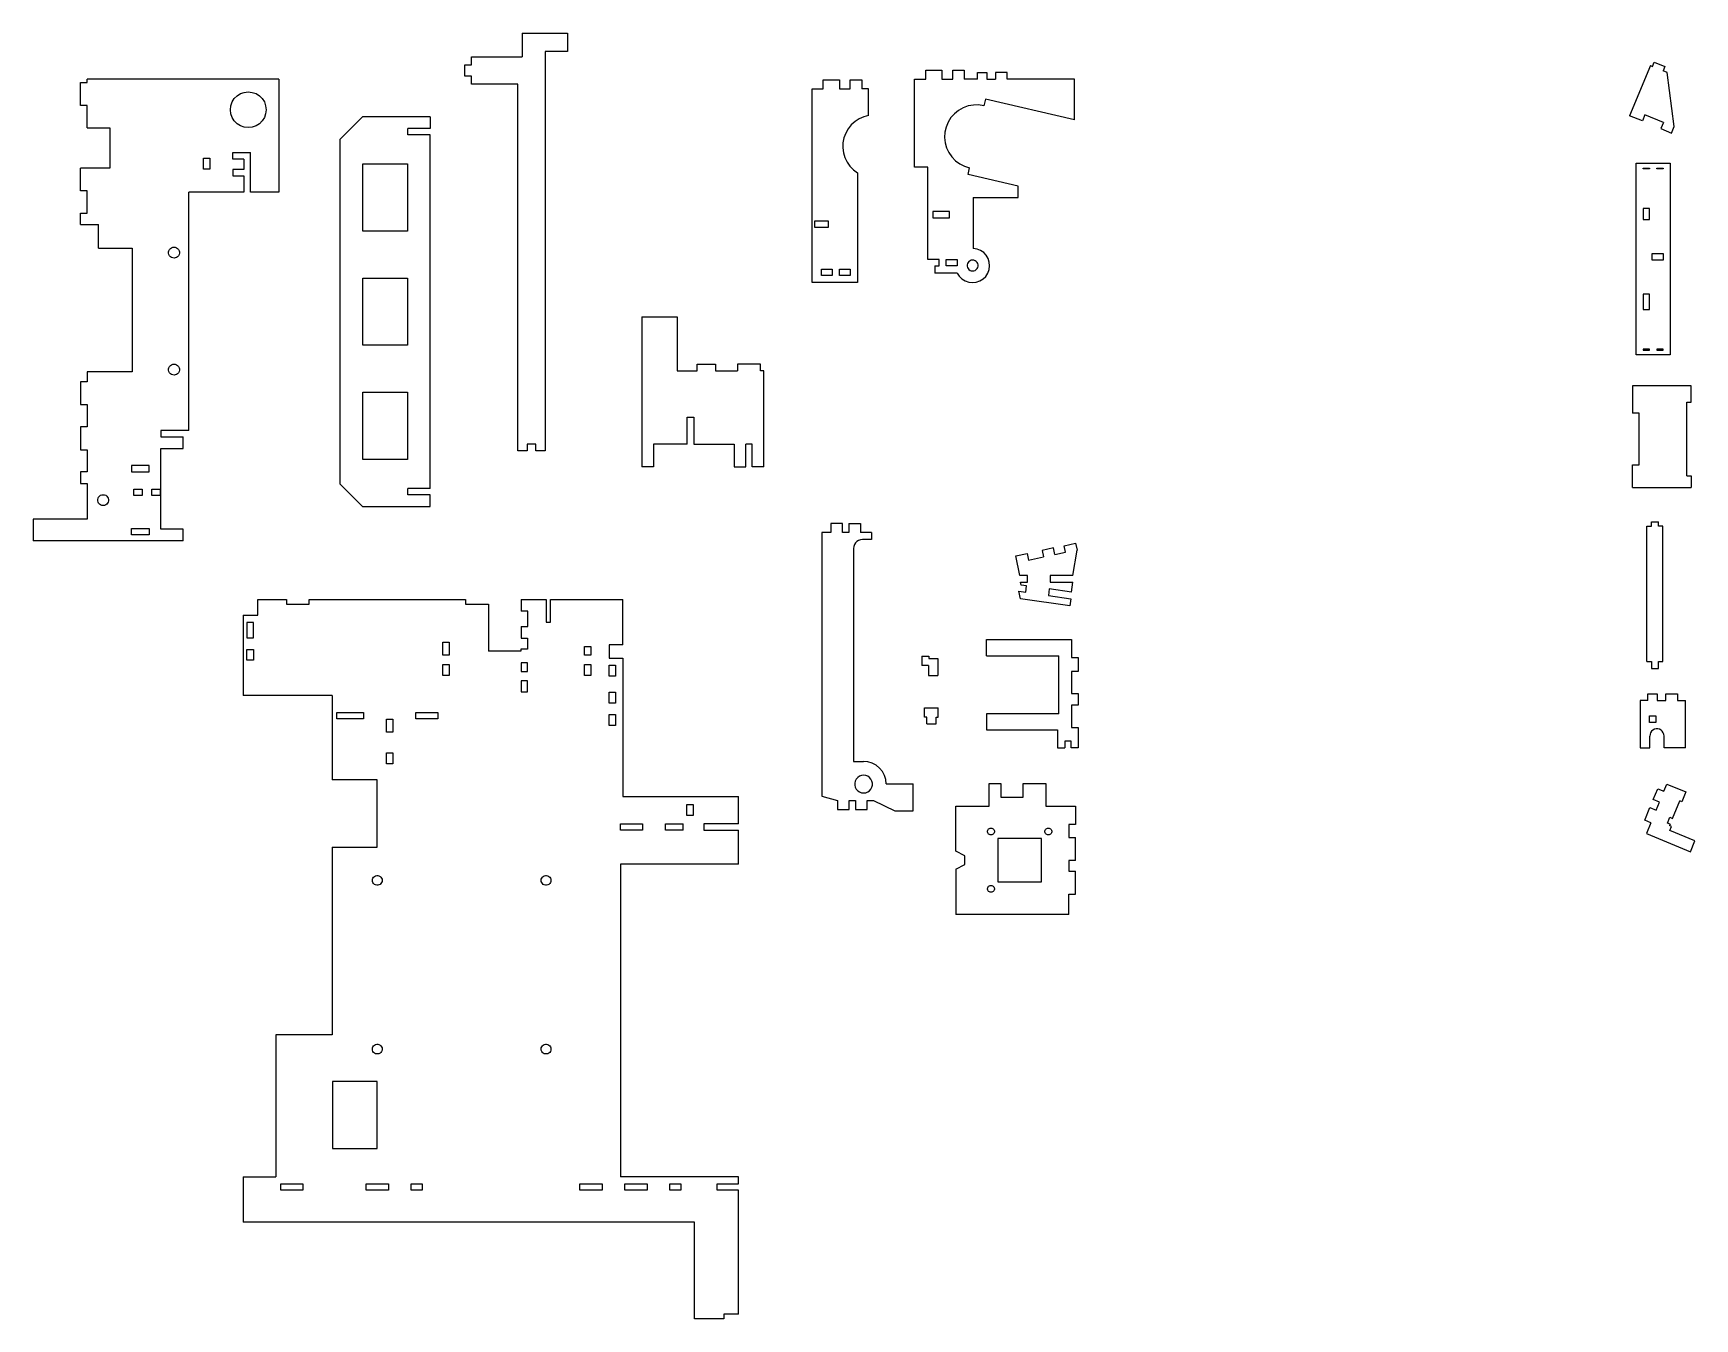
# Model space of a CAD drawing. Extents: x -847 to 1620, y -497 to 1168.
# Drawn here: x -847 to -109, y 579 to 1151 of the extents above; entities that cross this region are included whole.
import ezdxf

# ---------------------------------------------------------------- set-up
doc = ezdxf.new("R2010")
doc.units = 0
for name, color, linetype in [('C_Saddle___Base_plate002_contour', 7, 'CONTINUOUS'), ('C_Saddle___GST160A24_R7B_holder002_contour', 7, 'CONTINUOUS'), ('C_Saddle___GST160A24_R7B_holder_004_contour', 7, 'CONTINUOUS'), ('C_Saddle___Printer_holder_L001_contour', 7, 'CONTINUOUS'), ('C_Saddle___Printer_holder_peg_003_contour', 7, 'CONTINUOUS'), ('C_Saddle___Printer_holder_peg_004_contour', 7, 'CONTINUOUS'), ('C_Saddle___Printer_holder_R001_contour', 7, 'CONTINUOUS'), ('C_Saddle___Printer_holder_T001_contour', 7, 'CONTINUOUS'), ('C_Saddle___Printer_paper_guide_foot001_contour', 7, 'CONTINUOUS'), ('C_Saddle___Printer_paper_guide_pad001_contour', 7, 'CONTINUOUS'), ('C_Saddle___Printer_paper_guide_support001_contour', 7, 'CONTINUOUS'), ('C_Saddle___Raspberry_Holder002_contour', 7, 'CONTINUOUS'), ('C_Saddle___Scanner_mount___Base_plate001_contour', 7, 'CONTINUOUS'), ('C_Saddle___Scanner_mount___Base_plate_angle_adjuster001_contour', 7, 'CONTINUOUS'), ('C_Saddle___Scanner_mount___Lifting_plate001_contour', 7, 'CONTINUOUS'), ('C_Saddle___SD_15B_05_holder_004_contour', 7, 'CONTINUOUS'), ('C_Saddle___USB_Hub_Cable_holder_pole001_contour', 7, 'CONTINUOUS'), ('C_Saddle___USB_Hub_Cable_holder_PSU_side001_contour', 7, 'CONTINUOUS'), ('C_Saddle___USB_Hub_Cable_holder_USB_side001_contour', 7, 'CONTINUOUS')]:
    doc.layers.add(name, color=color, linetype=linetype)

msp = doc.modelspace()

# ---------------------------------------------------------------- linework, layer by layer
at = {"layer": 'C_Saddle___Base_plate002_contour'}
for p, q in [((-747.632, 891.975), (-747.632, 898.975)), ((-747.632, 898.975), (-734.867, 898.975)), ((-734.867, 898.975), (-734.867, 896.975)), ((-734.867, 896.975), (-724.817, 896.975)), ((-724.817, 896.975), (-724.817, 898.975)), ((-724.817, 898.975), (-655.387, 898.975)), ((-655.387, 898.975), (-655.387, 896.975)), ((-655.387, 896.975), (-645.187, 896.975)), ((-645.187, 896.975), (-645.187, 875.975)), ((-630.632, 898.975), (-630.632, 893.825)), ((-630.632, 898.975), (-619.482, 898.975)), ((-627.626, 893.825), (-630.632, 893.825)), ((-627.626, 886.975), (-627.626, 893.825)), ((-619.482, 898.975), (-619.482, 888.975)), ((-617.632, 888.975), (-617.632, 898.975)), ((-617.632, 898.975), (-585.482, 898.975)), ((-585.482, 878.825), (-585.482, 898.975)), ((-754.132, 891.975), (-754.132, 856.325)), ((-754.132, 891.975), (-747.632, 891.975)), ((-749.632, 888.825), (-752.482, 888.825)), ((-752.482, 888.825), (-752.482, 881.975)), ((-749.632, 881.975), (-749.632, 888.825)), ((-630.626, 886.975), (-630.626, 881.825)), ((-630.626, 886.975), (-627.626, 886.975)), ((-619.482, 888.975), (-617.632, 888.975)), ((-752.482, 881.975), (-749.632, 881.975)), ((-665.482, 874.225), (-665.482, 880.075)), ((-665.482, 880.075), (-662.632, 880.075)), ((-662.632, 880.075), (-662.632, 874.225)), ((-630.626, 881.825), (-627.737, 881.825)), ((-627.737, 881.825), (-627.737, 876.975)), ((-591.482, 878.825), (-591.482, 872.975)), ((-585.482, 878.825), (-591.482, 878.825)), ((-752.482, 871.975), (-752.482, 876.825)), ((-752.482, 876.825), (-749.632, 876.825)), ((-749.632, 871.975), (-752.482, 871.975)), ((-749.632, 876.825), (-749.632, 871.975)), ((-662.632, 874.225), (-665.482, 874.225)), ((-630.737, 875.975), (-645.187, 875.975)), ((-630.737, 876.975), (-630.737, 875.975)), ((-627.737, 876.975), (-630.737, 876.975)), ((-602.482, 878.075), (-599.632, 878.075)), ((-602.482, 874.225), (-602.482, 878.075)), ((-599.632, 874.225), (-602.482, 874.225)), ((-599.632, 878.075), (-599.632, 874.225)), ((-591.482, 872.975), (-585.482, 872.975)), ((-585.482, 872.975), (-585.482, 811.475)), ((-665.482, 870.075), (-662.632, 870.075)), ((-665.482, 865.225), (-665.482, 870.075)), ((-662.632, 865.225), (-665.482, 865.225)), ((-662.632, 870.075), (-662.632, 865.225)), ((-627.737, 870.825), (-630.587, 870.825)), ((-630.587, 870.825), (-630.587, 866.975)), ((-630.587, 866.975), (-627.737, 866.975)), ((-627.737, 866.975), (-627.737, 870.825)), ((-602.482, 870.075), (-599.632, 870.075)), ((-602.482, 865.225), (-602.482, 870.075)), ((-599.632, 865.225), (-602.482, 865.225)), ((-599.632, 870.075), (-599.632, 865.225)), ((-591.482, 869.825), (-588.632, 869.825)), ((-591.482, 864.975), (-591.482, 869.825)), ((-588.632, 864.975), (-591.482, 864.975)), ((-588.632, 869.825), (-588.632, 864.975)), ((-630.587, 862.825), (-630.587, 857.975)), ((-627.737, 862.825), (-630.587, 862.825)), ((-630.587, 857.975), (-627.737, 857.975)), ((-627.737, 857.975), (-627.737, 862.825)), ((-591.482, 857.825), (-588.632, 857.825)), ((-591.482, 852.975), (-591.482, 857.825)), ((-588.632, 857.825), (-588.632, 852.975)), ((-714.632, 856.325), (-754.132, 856.325)), ((-714.632, 856.325), (-714.632, 818.825)), ((-588.632, 852.975), (-591.482, 852.975)), ((-712.482, 845.975), (-712.482, 848.825)), ((-712.482, 848.825), (-700.632, 848.825)), ((-700.632, 845.975), (-712.482, 845.975)), ((-700.632, 848.825), (-700.632, 845.975)), ((-690.482, 839.975), (-690.482, 845.825)), ((-690.482, 845.825), (-687.632, 845.825)), ((-687.632, 845.825), (-687.632, 839.975)), ((-677.482, 845.975), (-677.482, 848.825)), ((-677.482, 848.825), (-667.632, 848.825)), ((-667.632, 845.975), (-677.482, 845.975)), ((-667.632, 848.825), (-667.632, 845.975)), ((-591.482, 847.825), (-588.632, 847.825)), ((-591.482, 842.975), (-591.482, 847.825)), ((-588.632, 842.975), (-591.482, 842.975)), ((-588.632, 847.825), (-588.632, 842.975)), ((-687.632, 839.975), (-690.482, 839.975)), ((-690.482, 825.975), (-690.482, 830.825)), ((-690.482, 830.825), (-687.632, 830.825)), ((-687.632, 830.825), (-687.632, 825.975)), ((-687.632, 825.975), (-690.482, 825.975)), ((-694.632, 818.825), (-714.632, 818.825)), ((-694.632, 788.975), (-694.632, 818.825)), ((-585.482, 811.475), (-533.982, 811.475)), ((-556.982, 807.825), (-554.132, 807.825)), ((-556.982, 802.975), (-556.982, 807.825)), ((-554.132, 807.825), (-554.132, 802.975)), ((-533.982, 799.325), (-533.982, 811.475)), ((-586.482, 799.325), (-576.632, 799.325)), ((-586.482, 796.475), (-586.482, 799.325)), ((-576.632, 799.325), (-576.632, 796.475)), ((-566.482, 799.325), (-558.632, 799.325)), ((-566.482, 796.475), (-566.482, 799.325)), ((-558.632, 796.475), (-558.632, 799.325)), ((-554.132, 802.975), (-556.982, 802.975)), ((-533.982, 799.325), (-549.482, 799.325)), ((-549.482, 799.325), (-549.482, 796.475)), ((-576.632, 796.475), (-586.482, 796.475)), ((-558.632, 796.475), (-566.482, 796.475)), ((-549.482, 796.475), (-533.982, 796.475)), ((-533.982, 781.325), (-533.982, 796.475)), ((-714.632, 788.975), (-714.632, 705.475)), ((-714.632, 788.975), (-694.632, 788.975)), ((-696.483, 775.161), (-696.185, 775.593)), ((-696.185, 775.593), (-695.792, 775.94)), ((-695.792, 775.94), (-695.328, 776.184)), ((-695.328, 776.184), (-694.819, 776.309)), ((-694.819, 776.309), (-694.295, 776.309)), ((-694.295, 776.309), (-693.785, 776.184)), ((-693.785, 776.184), (-693.321, 775.94)), ((-693.321, 775.94), (-692.929, 775.593)), ((-692.929, 775.593), (-692.631, 775.161)), ((-621.483, 775.161), (-621.185, 775.593)), ((-621.185, 775.593), (-620.792, 775.94)), ((-620.792, 775.94), (-620.328, 776.184)), ((-620.328, 776.184), (-619.819, 776.309)), ((-619.819, 776.309), (-619.295, 776.309)), ((-619.295, 776.309), (-618.785, 776.184)), ((-618.785, 776.184), (-618.321, 775.94)), ((-618.321, 775.94), (-617.929, 775.593)), ((-617.929, 775.593), (-617.631, 775.161)), ((-533.982, 781.325), (-586.482, 781.325)), ((-586.482, 781.325), (-586.482, 642.475)), ((-696.732, 774.15), (-696.669, 774.671)), ((-696.669, 773.63), (-696.732, 774.15)), ((-696.669, 774.671), (-696.483, 775.161)), ((-696.483, 773.139), (-696.669, 773.63)), ((-696.185, 772.708), (-696.483, 773.139)), ((-695.792, 772.36), (-696.185, 772.708)), ((-695.328, 772.117), (-695.792, 772.36)), ((-694.819, 771.991), (-695.328, 772.117)), ((-694.295, 771.991), (-694.819, 771.991)), ((-693.785, 772.117), (-694.295, 771.991)), ((-693.321, 772.36), (-693.785, 772.117)), ((-692.929, 772.708), (-693.321, 772.36)), ((-692.631, 773.139), (-692.929, 772.708)), ((-692.631, 775.161), (-692.445, 774.671)), ((-692.445, 773.63), (-692.631, 773.139)), ((-692.445, 774.671), (-692.382, 774.15)), ((-692.382, 774.15), (-692.445, 773.63)), ((-621.732, 774.15), (-621.669, 774.671)), ((-621.669, 773.63), (-621.732, 774.15)), ((-621.669, 774.671), (-621.483, 775.161)), ((-621.483, 773.139), (-621.669, 773.63)), ((-621.185, 772.708), (-621.483, 773.139)), ((-620.792, 772.36), (-621.185, 772.708)), ((-620.328, 772.117), (-620.792, 772.36)), ((-619.819, 771.991), (-620.328, 772.117)), ((-619.295, 771.991), (-619.819, 771.991)), ((-618.785, 772.117), (-619.295, 771.991)), ((-618.321, 772.36), (-618.785, 772.117)), ((-617.929, 772.708), (-618.321, 772.36)), ((-617.631, 773.139), (-617.929, 772.708)), ((-617.631, 775.161), (-617.445, 774.671)), ((-617.445, 773.63), (-617.631, 773.139)), ((-617.445, 774.671), (-617.382, 774.15)), ((-617.382, 774.15), (-617.445, 773.63)), ((-739.632, 705.475), (-739.632, 642.475)), ((-714.632, 705.475), (-739.632, 705.475)), ((-696.732, 699.15), (-696.669, 699.671)), ((-696.669, 698.63), (-696.732, 699.15)), ((-696.669, 699.671), (-696.483, 700.161)), ((-696.483, 698.139), (-696.669, 698.63)), ((-696.483, 700.161), (-696.185, 700.593)), ((-696.185, 697.708), (-696.483, 698.139)), ((-696.185, 700.593), (-695.792, 700.94)), ((-695.792, 697.36), (-696.185, 697.708)), ((-695.792, 700.94), (-695.328, 701.184)), ((-695.328, 697.117), (-695.792, 697.36)), ((-695.328, 701.184), (-694.819, 701.309)), ((-694.819, 696.991), (-695.328, 697.117)), ((-694.819, 701.309), (-694.295, 701.309)), ((-694.295, 696.991), (-694.819, 696.991)), ((-694.295, 701.309), (-693.785, 701.184)), ((-693.785, 697.117), (-694.295, 696.991)), ((-693.785, 701.184), (-693.321, 700.94)), ((-693.321, 697.36), (-693.785, 697.117)), ((-693.321, 700.94), (-692.929, 700.593)), ((-692.929, 697.708), (-693.321, 697.36)), ((-692.929, 700.593), (-692.631, 700.161)), ((-692.631, 698.139), (-692.929, 697.708)), ((-692.631, 700.161), (-692.445, 699.671)), ((-692.445, 698.63), (-692.631, 698.139)), ((-692.445, 699.671), (-692.382, 699.15)), ((-692.382, 699.15), (-692.445, 698.63)), ((-621.732, 699.15), (-621.669, 699.671)), ((-621.669, 698.63), (-621.732, 699.15)), ((-621.669, 699.671), (-621.483, 700.161)), ((-621.483, 698.139), (-621.669, 698.63)), ((-621.483, 700.161), (-621.185, 700.593)), ((-621.185, 697.708), (-621.483, 698.139)), ((-621.185, 700.593), (-620.792, 700.94)), ((-620.792, 697.36), (-621.185, 697.708)), ((-620.792, 700.94), (-620.328, 701.184)), ((-620.328, 697.117), (-620.792, 697.36)), ((-620.328, 701.184), (-619.819, 701.309)), ((-619.819, 696.991), (-620.328, 697.117)), ((-619.819, 701.309), (-619.295, 701.309)), ((-619.295, 696.991), (-619.819, 696.991)), ((-619.295, 701.309), (-618.785, 701.184)), ((-618.785, 697.117), (-619.295, 696.991)), ((-618.785, 701.184), (-618.321, 700.94)), ((-618.321, 697.36), (-618.785, 697.117)), ((-618.321, 700.94), (-617.929, 700.593)), ((-617.929, 697.708), (-618.321, 697.36)), ((-617.929, 700.593), (-617.631, 700.161)), ((-617.631, 698.139), (-617.929, 697.708)), ((-617.631, 700.161), (-617.445, 699.671)), ((-617.445, 698.63), (-617.631, 698.139)), ((-617.445, 699.671), (-617.382, 699.15)), ((-617.382, 699.15), (-617.445, 698.63)), ((-694.632, 684.825), (-714.482, 684.825)), ((-714.482, 684.825), (-714.482, 654.975)), ((-694.632, 654.975), (-694.632, 684.825)), ((-714.482, 654.975), (-694.632, 654.975)), ((-754.132, 642.475), (-754.132, 622.325)), ((-754.132, 642.475), (-739.632, 642.475)), ((-737.482, 639.325), (-727.632, 639.325)), ((-737.482, 636.475), (-737.482, 639.325)), ((-727.632, 636.475), (-737.482, 636.475)), ((-727.632, 639.325), (-727.632, 636.475)), ((-699.482, 639.325), (-689.632, 639.325)), ((-699.482, 636.475), (-699.482, 639.325)), ((-689.632, 636.475), (-699.482, 636.475)), ((-689.632, 639.325), (-689.632, 636.475)), ((-679.482, 639.325), (-674.632, 639.325)), ((-679.482, 636.475), (-679.482, 639.325)), ((-674.632, 636.475), (-679.482, 636.475)), ((-674.632, 639.325), (-674.632, 636.475)), ((-604.482, 639.325), (-594.632, 639.325)), ((-604.482, 636.475), (-604.482, 639.325)), ((-594.632, 636.475), (-604.482, 636.475)), ((-594.632, 639.325), (-594.632, 636.475)), ((-533.982, 642.475), (-586.482, 642.475)), ((-584.482, 639.325), (-574.632, 639.325)), ((-584.482, 636.475), (-584.482, 639.325)), ((-574.632, 636.475), (-584.482, 636.475)), ((-574.632, 639.325), (-574.632, 636.475)), ((-564.482, 639.325), (-559.632, 639.325)), ((-564.482, 636.475), (-564.482, 639.325)), ((-559.632, 636.475), (-564.482, 636.475)), ((-559.632, 639.325), (-559.632, 636.475)), ((-543.482, 639.325), (-533.982, 639.325)), ((-543.482, 636.475), (-543.482, 639.325)), ((-533.982, 636.475), (-543.482, 636.475)), ((-533.982, 639.325), (-533.982, 642.475)), ((-533.982, 581.325), (-533.982, 636.475)), ((-553.632, 622.325), (-754.132, 622.325)), ((-553.632, 579.325), (-553.632, 622.325)), ((-540.482, 579.325), (-553.632, 579.325)), ((-533.982, 581.325), (-540.482, 581.325)), ((-540.482, 581.325), (-540.482, 579.325))]:
    msp.add_line(p, q, dxfattribs=at)
at = {"layer": 'C_Saddle___GST160A24_R7B_holder002_contour'}
for p, q in [((-576.928, 1024.58), (-576.928, 957.934)), ((-576.928, 1024.58), (-561.278, 1024.58)), ((-561.278, 1024.58), (-561.278, 1000.58)), ((-561.278, 1000.58), (-552.428, 1000.58)), ((-552.428, 1000.58), (-552.428, 1003.58)), ((-552.428, 1003.58), (-544.278, 1003.58)), ((-544.278, 1003.58), (-544.278, 1000.58)), ((-544.278, 1000.58), (-534.428, 1000.58)), ((-524.278, 1003.58), (-534.428, 1003.58)), ((-534.428, 1003.58), (-534.428, 1000.58)), ((-524.278, 1000.58), (-524.278, 1003.58)), ((-522.778, 1000.58), (-524.278, 1000.58)), ((-522.778, 957.934), (-522.778, 1000.58)), ((-556.778, 979.934), (-553.928, 979.934)), ((-556.778, 967.934), (-556.778, 979.934)), ((-553.928, 979.934), (-553.928, 967.934)), ((-556.778, 967.934), (-571.778, 967.934)), ((-571.778, 967.934), (-571.778, 957.934)), ((-553.928, 967.934), (-535.928, 967.934)), ((-535.928, 967.934), (-535.928, 957.934)), ((-527.928, 967.934), (-530.778, 967.934)), ((-530.778, 957.934), (-530.778, 967.934)), ((-527.928, 957.934), (-527.928, 967.934)), ((-571.778, 957.934), (-576.928, 957.934)), ((-535.928, 957.934), (-530.778, 957.934)), ((-522.778, 957.934), (-527.928, 957.934))]:
    msp.add_line(p, q, dxfattribs=at)
at = {"layer": 'C_Saddle___GST160A24_R7B_holder_004_contour'}
for p, q in [((-630.1, 1150.63), (-630.1, 1140.13)), ((-630.1, 1150.63), (-609.95, 1150.63)), ((-609.95, 1150.63), (-609.95, 1142.48)), ((-652.6, 1140.13), (-630.1, 1140.13)), ((-652.6, 1136.63), (-652.6, 1140.13)), ((-619.95, 1142.48), (-619.95, 964.977)), ((-609.95, 1142.48), (-619.95, 1142.48)), ((-655.6, 1136.63), (-652.6, 1136.63)), ((-655.6, 1131.48), (-655.6, 1136.63)), ((-652.6, 1131.48), (-655.6, 1131.48)), ((-652.6, 1127.98), (-652.6, 1131.48)), ((-632.1, 1127.98), (-652.6, 1127.98)), ((-632.1, 964.977), (-632.1, 1127.98)), ((-627.95, 967.977), (-627.95, 964.977)), ((-624.1, 967.977), (-627.95, 967.977)), ((-624.1, 964.977), (-624.1, 967.977)), ((-627.95, 964.977), (-632.1, 964.977)), ((-619.95, 964.977), (-624.1, 964.977))]:
    msp.add_line(p, q, dxfattribs=at)
at = {"layer": 'C_Saddle___Printer_holder_L001_contour'}
for p, q in [((-455.787, 1091.06), (-455.787, 1130.21)), ((-455.787, 1130.21), (-450.787, 1130.21)), ((-450.787, 1130.21), (-450.787, 1134.21)), ((-450.787, 1134.21), (-443.637, 1134.21)), ((-443.637, 1134.21), (-443.637, 1130.21)), ((-443.637, 1130.21), (-438.787, 1130.21)), ((-438.787, 1130.21), (-438.787, 1134.21)), ((-438.787, 1134.21), (-433.637, 1134.21)), ((-433.637, 1134.21), (-433.637, 1130.21)), ((-427.787, 1130.21), (-433.637, 1130.21)), ((-427.787, 1130.21), (-427.787, 1133.21)), ((-427.787, 1133.21), (-423.637, 1133.21)), ((-423.637, 1133.21), (-423.637, 1130.21)), ((-423.637, 1130.21), (-419.787, 1130.21)), ((-419.787, 1133.21), (-419.787, 1130.21)), ((-414.637, 1133.21), (-419.787, 1133.21)), ((-414.637, 1130.21), (-414.637, 1133.21)), ((-384.637, 1130.21), (-414.637, 1130.21)), ((-384.637, 1112.21), (-384.637, 1130.21)), ((-436.19, 1116.35), (-438.015, 1114.87)), ((-434.145, 1117.5), (-436.19, 1116.35)), ((-431.938, 1118.31), (-434.145, 1117.5)), ((-429.628, 1118.73), (-431.938, 1118.31)), ((-427.279, 1118.77), (-429.628, 1118.73)), ((-424.956, 1118.43), (-427.279, 1118.77)), ((-424.282, 1121.35), (-424.956, 1118.43)), ((-384.637, 1112.21), (-424.282, 1121.35)), ((-441.714, 1108.95), (-442.242, 1106.66)), ((-440.816, 1111.12), (-441.714, 1108.95)), ((-439.572, 1113.11), (-440.816, 1111.12)), ((-438.015, 1114.87), (-439.572, 1113.11)), ((-442.242, 1106.66), (-442.384, 1104.31)), ((-442.384, 1104.31), (-442.137, 1101.98)), ((-442.137, 1101.98), (-441.508, 1099.71)), ((-441.508, 1099.71), (-440.513, 1097.59)), ((-440.513, 1097.59), (-439.181, 1095.65)), ((-439.181, 1095.65), (-437.548, 1093.96)), ((-437.548, 1093.96), (-435.658, 1092.57)), ((-449.787, 1091.06), (-455.787, 1091.06)), ((-449.787, 1050.06), (-449.787, 1091.06)), ((-435.658, 1092.57), (-433.564, 1091.5)), ((-433.564, 1091.5), (-431.322, 1090.8)), ((-431.996, 1087.88), (-431.322, 1090.8)), ((-409.637, 1082.72), (-431.996, 1087.88)), ((-409.637, 1077.67), (-409.637, 1082.72)), ((-447.637, 1071.44), (-447.637, 1068.59)), ((-440.287, 1071.44), (-447.637, 1071.44)), ((-440.287, 1068.59), (-440.287, 1071.44)), ((-429.637, 1077.67), (-409.637, 1077.67)), ((-429.637, 1077.67), (-429.637, 1054.97)), ((-447.637, 1068.59), (-440.287, 1068.59)), ((-444.787, 1050.06), (-449.787, 1050.06)), ((-444.787, 1047.21), (-444.787, 1050.06)), ((-441.637, 1050.06), (-436.787, 1050.06)), ((-441.637, 1047.21), (-441.637, 1050.06)), ((-436.787, 1050.06), (-436.787, 1047.21)), ((-431.958, 1048.78), (-432.229, 1048.26)), ((-431.57, 1049.21), (-431.958, 1048.78)), ((-431.089, 1049.55), (-431.57, 1049.21)), ((-430.542, 1049.75), (-431.089, 1049.55)), ((-429.962, 1049.82), (-430.542, 1049.75)), ((-429.382, 1049.75), (-429.962, 1049.82)), ((-427.981, 1054.71), (-429.637, 1054.97)), ((-428.835, 1049.55), (-429.382, 1049.75)), ((-428.354, 1049.21), (-428.835, 1049.55)), ((-427.966, 1048.78), (-428.354, 1049.21)), ((-426.422, 1054.1), (-427.981, 1054.71)), ((-427.694, 1048.26), (-427.966, 1048.78)), ((-425.036, 1053.15), (-426.422, 1054.1)), ((-423.891, 1051.93), (-425.036, 1053.15)), ((-423.043, 1050.48), (-423.891, 1051.93)), ((-422.534, 1048.89), (-423.043, 1050.48)), ((-422.389, 1047.22), (-422.534, 1048.89)), ((-446.787, 1047.21), (-446.787, 1044.06)), ((-446.787, 1047.21), (-444.787, 1047.21)), ((-436.759, 1044.06), (-446.787, 1044.06)), ((-436.787, 1047.21), (-441.637, 1047.21)), ((-436.759, 1044.06), (-435.858, 1042.64)), ((-435.858, 1042.64), (-434.668, 1041.46)), ((-434.668, 1041.46), (-433.247, 1040.57)), ((-432.229, 1048.26), (-432.369, 1047.69)), ((-432.369, 1047.69), (-432.369, 1047.11)), ((-432.369, 1047.11), (-432.229, 1046.54)), ((-432.229, 1046.54), (-431.958, 1046.02)), ((-431.958, 1046.02), (-431.57, 1045.58)), ((-431.57, 1045.58), (-431.089, 1045.25)), ((-431.089, 1045.25), (-430.542, 1045.04)), ((-430.542, 1045.04), (-429.962, 1044.97)), ((-429.962, 1044.97), (-429.382, 1045.04)), ((-429.382, 1045.04), (-428.835, 1045.25)), ((-428.835, 1045.25), (-428.354, 1045.58)), ((-428.354, 1045.58), (-427.966, 1046.02)), ((-427.966, 1046.02), (-427.694, 1046.54)), ((-427.555, 1047.69), (-427.694, 1048.26)), ((-427.694, 1046.54), (-427.555, 1047.11)), ((-427.555, 1047.11), (-427.555, 1047.69)), ((-426.747, 1040.54), (-425.318, 1041.41)), ((-425.318, 1041.41), (-424.116, 1042.58)), ((-424.116, 1042.58), (-423.199, 1043.99)), ((-423.199, 1043.99), (-422.614, 1045.56)), ((-422.614, 1045.56), (-422.389, 1047.22)), ((-433.247, 1040.57), (-431.666, 1040.02)), ((-431.666, 1040.02), (-430.001, 1039.82)), ((-430.001, 1039.82), (-428.334, 1040)), ((-428.334, 1040), (-426.747, 1040.54))]:
    msp.add_line(p, q, dxfattribs=at)
at = {"layer": 'C_Saddle___Printer_holder_peg_003_contour'}
for p, q in [((-451.353, 846.704), (-451.353, 850.854)), ((-451.353, 850.854), (-445.203, 850.854)), ((-445.203, 846.704), (-445.203, 850.854)), ((-450.353, 846.704), (-451.353, 846.704)), ((-450.353, 843.704), (-450.353, 846.704)), ((-450.353, 843.704), (-446.203, 843.704)), ((-446.203, 846.704), (-445.203, 846.704)), ((-446.203, 843.704), (-446.203, 846.704))]:
    msp.add_line(p, q, dxfattribs=at)
at = {"layer": 'C_Saddle___Printer_holder_peg_004_contour'}
for p, q in [((-452.555, 873.788), (-452.555, 869.638)), ((-452.555, 873.788), (-449.405, 873.788)), ((-449.405, 873.788), (-449.405, 872.788)), ((-449.405, 872.788), (-445.405, 872.788)), ((-445.405, 872.788), (-445.405, 865.138)), ((-449.555, 869.638), (-452.555, 869.638)), ((-449.555, 869.638), (-449.555, 865.138)), ((-449.555, 865.138), (-445.405, 865.138))]:
    msp.add_line(p, q, dxfattribs=at)
at = {"layer": 'C_Saddle___Printer_holder_R001_contour'}
for p, q in [((-496.302, 1125.97), (-496.302, 1129.97)), ((-496.302, 1129.97), (-489.152, 1129.97)), ((-489.152, 1129.97), (-489.152, 1125.97)), ((-484.302, 1125.97), (-484.302, 1129.97)), ((-484.302, 1129.97), (-479.152, 1129.97)), ((-479.152, 1129.97), (-479.152, 1125.97)), ((-501.302, 1039.82), (-501.302, 1125.97)), ((-501.302, 1125.97), (-496.302, 1125.97)), ((-489.152, 1125.97), (-484.302, 1125.97)), ((-476.152, 1125.97), (-479.152, 1125.97)), ((-476.152, 1114.11), (-476.152, 1125.97)), ((-485.264, 1108.2), (-486.36, 1106.26)), ((-483.871, 1109.94), (-485.264, 1108.2)), ((-482.219, 1111.43), (-483.871, 1109.94)), ((-480.349, 1112.65), (-482.219, 1111.43)), ((-478.309, 1113.55), (-480.349, 1112.65)), ((-476.152, 1114.11), (-478.309, 1113.55)), ((-487.562, 1101.98), (-487.637, 1099.75)), ((-487.133, 1104.16), (-487.562, 1101.98)), ((-486.36, 1106.26), (-487.133, 1104.16)), ((-487.637, 1099.75), (-487.354, 1097.54)), ((-487.354, 1097.54), (-486.723, 1095.4)), ((-486.723, 1095.4), (-485.758, 1093.39)), ((-485.758, 1093.39), (-484.485, 1091.56)), ((-484.485, 1091.56), (-482.937, 1089.95)), ((-482.937, 1089.95), (-481.152, 1088.62)), ((-481.152, 1088.62), (-481.152, 1039.82)), ((-500.012, 1067.2), (-494.162, 1067.2)), ((-500.012, 1064.35), (-500.012, 1067.2)), ((-494.162, 1064.35), (-500.012, 1064.35)), ((-494.162, 1067.2), (-494.162, 1064.35)), ((-497.152, 1045.82), (-492.302, 1045.82)), ((-497.152, 1042.97), (-497.152, 1045.82)), ((-492.302, 1042.97), (-497.152, 1042.97)), ((-492.302, 1045.82), (-492.302, 1042.97)), ((-489.152, 1042.97), (-489.152, 1045.82)), ((-489.152, 1045.82), (-484.302, 1045.82)), ((-484.302, 1042.97), (-489.152, 1042.97)), ((-484.302, 1045.82), (-484.302, 1042.97)), ((-481.152, 1039.82), (-501.302, 1039.82))]:
    msp.add_line(p, q, dxfattribs=at)
at = {"layer": 'C_Saddle___Printer_holder_T001_contour'}
for p, q in [((-492.987, 932.773), (-492.987, 928.773)), ((-487.837, 932.773), (-492.987, 932.773)), ((-487.837, 928.773), (-487.837, 932.773)), ((-484.987, 932.773), (-484.987, 928.773)), ((-484.987, 932.773), (-479.837, 932.773)), ((-479.837, 932.773), (-479.837, 928.773)), ((-496.987, 928.773), (-496.987, 811.642)), ((-492.987, 928.773), (-496.987, 928.773)), ((-484.987, 928.773), (-487.837, 928.773)), ((-482.448, 923.401), (-482.738, 922.572)), ((-481.98, 924.145), (-482.448, 923.401)), ((-481.359, 924.767), (-481.98, 924.145)), ((-480.615, 925.235), (-481.359, 924.767)), ((-479.785, 925.525), (-480.615, 925.235)), ((-474.837, 928.773), (-479.837, 928.773)), ((-478.912, 925.623), (-479.785, 925.525)), ((-474.837, 925.623), (-478.912, 925.623)), ((-474.837, 928.773), (-474.837, 925.623)), ((-482.738, 922.572), (-482.837, 921.698)), ((-482.837, 921.698), (-482.837, 826.993)), ((-482.837, 826.993), (-478.412, 826.993)), ((-481.015, 819.856), (-481.642, 819.148)), ((-480.236, 820.394), (-481.015, 819.856)), ((-479.351, 820.729), (-480.236, 820.394)), ((-478.412, 820.843), (-479.351, 820.729)), ((-476.455, 826.801), (-478.412, 826.993)), ((-477.472, 820.729), (-478.412, 820.843)), ((-476.588, 820.394), (-477.472, 820.729)), ((-475.809, 819.856), (-476.588, 820.394)), ((-474.574, 826.233), (-476.455, 826.801)), ((-475.182, 819.148), (-475.809, 819.856)), ((-472.838, 825.311), (-474.574, 826.233)), ((-471.314, 824.069), (-472.838, 825.311)), ((-470.061, 822.555), (-471.314, 824.069)), ((-469.125, 820.826), (-470.061, 822.555)), ((-468.543, 818.948), (-469.125, 820.826)), ((-482.082, 818.31), (-482.308, 817.391)), ((-482.308, 817.391), (-482.308, 816.445)), ((-482.308, 816.445), (-482.082, 815.526)), ((-481.642, 819.148), (-482.082, 818.31)), ((-482.082, 815.526), (-481.642, 814.689)), ((-481.642, 814.689), (-481.015, 813.98)), ((-481.015, 813.98), (-480.236, 813.443)), ((-480.236, 813.443), (-479.351, 813.107)), ((-479.351, 813.107), (-478.412, 812.993)), ((-478.412, 812.993), (-477.472, 813.107)), ((-477.472, 813.107), (-476.588, 813.443)), ((-476.588, 813.443), (-475.809, 813.98)), ((-475.809, 813.98), (-475.182, 814.689)), ((-474.742, 818.31), (-475.182, 819.148)), ((-475.182, 814.689), (-474.742, 815.526)), ((-474.515, 817.391), (-474.742, 818.31)), ((-474.742, 815.526), (-474.515, 816.445)), ((-474.515, 816.445), (-474.515, 817.391)), ((-468.337, 816.993), (-468.543, 818.948)), ((-468.337, 816.993), (-456.337, 816.993)), ((-456.337, 805.123), (-456.337, 816.993)), ((-496.987, 811.642), (-489.987, 809.642)), ((-489.987, 809.642), (-489.987, 805.623)), ((-489.987, 805.623), (-484.837, 805.623)), ((-484.837, 809.623), (-481.987, 809.623)), ((-484.837, 805.623), (-484.837, 809.623)), ((-481.987, 809.623), (-481.987, 805.623)), ((-481.987, 805.623), (-476.837, 805.623)), ((-476.837, 809.623), (-473.929, 809.623)), ((-476.837, 805.623), (-476.837, 809.623)), ((-473.929, 809.623), (-464.479, 805.123)), ((-464.479, 805.123), (-456.337, 805.123))]:
    msp.add_line(p, q, dxfattribs=at)
at = {"layer": 'C_Saddle___Printer_paper_guide_foot001_contour'}
for p, q in [((-136.688, 993.88), (-136.688, 981.73)), ((-110.538, 993.88), (-136.688, 993.88)), ((-110.538, 986.73), (-110.538, 993.88)), ((-112.538, 986.73), (-110.538, 986.73)), ((-112.538, 953.88), (-112.538, 986.73)), ((-133.688, 981.73), (-136.688, 981.73)), ((-133.688, 958.88), (-133.688, 981.73)), ((-136.688, 948.73), (-136.688, 958.88)), ((-136.688, 958.88), (-133.688, 958.88)), ((-112.538, 953.88), (-110.538, 953.88)), ((-110.538, 953.88), (-110.538, 948.73)), ((-136.688, 948.73), (-110.538, 948.73))]:
    msp.add_line(p, q, dxfattribs=at)
at = {"layer": 'C_Saddle___Printer_paper_guide_pad001_contour'}
for p, q in [((-135.037, 1092.82), (-119.887, 1092.82)), ((-135.037, 1007.67), (-135.037, 1092.82)), ((-131.887, 1090.67), (-129.037, 1090.67)), ((-131.887, 1090.32), (-131.887, 1090.67)), ((-129.037, 1090.32), (-131.887, 1090.32)), ((-129.037, 1090.67), (-129.037, 1090.32)), ((-125.887, 1090.32), (-125.887, 1090.67)), ((-125.887, 1090.67), (-123.037, 1090.67)), ((-123.037, 1090.32), (-125.887, 1090.32)), ((-123.037, 1090.67), (-123.037, 1090.32)), ((-119.887, 1092.82), (-119.887, 1007.67)), ((-131.887, 1072.67), (-131.887, 1067.82)), ((-129.037, 1072.67), (-131.887, 1072.67)), ((-129.037, 1067.82), (-129.037, 1072.67)), ((-131.887, 1067.82), (-129.037, 1067.82)), ((-127.887, 1052.67), (-123.037, 1052.67)), ((-127.887, 1049.82), (-127.887, 1052.67)), ((-123.037, 1049.82), (-127.887, 1049.82)), ((-123.037, 1052.67), (-123.037, 1049.82)), ((-131.887, 1034.67), (-131.887, 1027.82)), ((-129.037, 1034.67), (-131.887, 1034.67)), ((-129.037, 1027.82), (-129.037, 1034.67)), ((-131.887, 1027.82), (-129.037, 1027.82)), ((-119.887, 1007.67), (-135.037, 1007.67)), ((-129.037, 1010.17), (-131.887, 1010.17)), ((-131.887, 1010.17), (-131.887, 1009.82)), ((-131.887, 1009.82), (-129.037, 1009.82)), ((-129.037, 1009.82), (-129.037, 1010.17)), ((-123.037, 1010.17), (-125.887, 1010.17)), ((-125.887, 1010.17), (-125.887, 1009.82)), ((-125.887, 1009.82), (-123.037, 1009.82)), ((-123.037, 1009.82), (-123.037, 1010.17))]:
    msp.add_line(p, q, dxfattribs=at)
at = {"layer": 'C_Saddle___Printer_paper_guide_support001_contour'}
for p, q in [((-127.79, 1135.91), (-127.025, 1137.76)), ((-127.025, 1137.76), (-122.267, 1135.79)), ((-128.714, 1136.29), (-137.956, 1113.98)), ((-128.714, 1136.29), (-127.79, 1135.91)), ((-122.267, 1135.79), (-123.032, 1133.94)), ((-121.214, 1133.18), (-123.032, 1133.94)), ((-118.155, 1109.13), (-121.214, 1133.18)), ((-132.274, 1111.63), (-137.956, 1113.98)), ((-131.126, 1114.4), (-132.274, 1111.63)), ((-122.95, 1111.01), (-131.126, 1114.4)), ((-122.95, 1111.01), (-124.098, 1108.24)), ((-124.098, 1108.24), (-119.34, 1106.27)), ((-119.34, 1106.27), (-118.155, 1109.13))]:
    msp.add_line(p, q, dxfattribs=at)
at = {"layer": 'C_Saddle___Raspberry_Holder002_contour'}
for p, q in [((-701.118, 1113.47), (-711.162, 1103.43)), ((-671.012, 1113.47), (-701.118, 1113.47)), ((-681.012, 1105.47), (-681.012, 1108.32)), ((-671.012, 1108.32), (-681.012, 1108.32)), ((-671.012, 1113.47), (-671.012, 1108.32)), ((-711.162, 1103.43), (-711.162, 950.368)), ((-671.012, 1105.47), (-681.012, 1105.47)), ((-671.012, 948.324), (-671.012, 1105.47)), ((-701.012, 1062.72), (-701.012, 1092.57)), ((-701.012, 1092.57), (-681.162, 1092.57)), ((-681.162, 1092.57), (-681.162, 1062.72)), ((-681.162, 1062.72), (-701.012, 1062.72)), ((-701.012, 1011.97), (-701.012, 1041.82)), ((-701.012, 1041.82), (-681.162, 1041.82)), ((-681.162, 1041.82), (-681.162, 1011.97)), ((-681.162, 1011.97), (-701.012, 1011.97)), ((-701.012, 991.074), (-681.162, 991.074)), ((-701.012, 961.224), (-701.012, 991.074)), ((-681.162, 991.074), (-681.162, 961.224)), ((-681.162, 961.224), (-701.012, 961.224)), ((-711.162, 950.368), (-701.118, 940.324)), ((-681.012, 945.474), (-681.012, 948.324)), ((-671.012, 948.324), (-681.012, 948.324)), ((-671.012, 945.474), (-681.012, 945.474)), ((-671.012, 940.324), (-671.012, 945.474)), ((-701.118, 940.324), (-671.012, 940.324))]:
    msp.add_line(p, q, dxfattribs=at)
at = {"layer": 'C_Saddle___Scanner_mount___Base_plate001_contour'}
for p, q in [((-422.532, 817.191), (-417.382, 817.191)), ((-422.532, 807.191), (-422.532, 817.191)), ((-417.382, 817.191), (-417.382, 811.191)), ((-407.532, 817.191), (-397.382, 817.191)), ((-407.532, 811.191), (-407.532, 817.191)), ((-397.382, 817.191), (-397.382, 807.191)), ((-437.382, 807.191), (-422.532, 807.191)), ((-437.382, 787.069), (-437.382, 807.191)), ((-417.382, 811.191), (-407.532, 811.191)), ((-397.382, 807.191), (-384.232, 807.191)), ((-384.232, 807.191), (-384.232, 799.041)), ((-387.232, 799.041), (-387.232, 793.191)), ((-384.232, 799.041), (-387.232, 799.041)), ((-423.321, 796.049), (-423.233, 796.406)), ((-423.321, 795.682), (-423.321, 796.049)), ((-423.233, 795.325), (-423.321, 795.682)), ((-423.233, 796.406), (-423.062, 796.732)), ((-423.062, 794.999), (-423.233, 795.325)), ((-423.062, 796.732), (-422.818, 797.007)), ((-422.818, 794.724), (-423.062, 794.999)), ((-422.818, 797.007), (-422.516, 797.216)), ((-422.516, 794.515), (-422.818, 794.724)), ((-422.516, 797.216), (-422.172, 797.346)), ((-422.172, 794.385), (-422.516, 794.515)), ((-422.172, 797.346), (-421.807, 797.391)), ((-421.807, 794.341), (-422.172, 794.385)), ((-421.807, 797.391), (-421.442, 797.346)), ((-421.442, 794.385), (-421.807, 794.341)), ((-421.442, 797.346), (-421.098, 797.216)), ((-421.098, 794.515), (-421.442, 794.385)), ((-421.098, 797.216), (-420.796, 797.007)), ((-420.796, 794.724), (-421.098, 794.515)), ((-420.796, 797.007), (-420.552, 796.732)), ((-420.552, 794.999), (-420.796, 794.724)), ((-420.552, 796.732), (-420.381, 796.406)), ((-420.381, 795.325), (-420.552, 794.999)), ((-420.381, 796.406), (-420.293, 796.049)), ((-420.293, 795.682), (-420.381, 795.325)), ((-420.293, 796.049), (-420.293, 795.682)), ((-418.732, 792.791), (-418.732, 773.441)), ((-399.382, 792.791), (-418.732, 792.791)), ((-399.382, 773.441), (-399.382, 792.791)), ((-397.821, 796.049), (-397.733, 796.406)), ((-397.821, 795.682), (-397.821, 796.049)), ((-397.733, 795.325), (-397.821, 795.682)), ((-397.733, 796.406), (-397.562, 796.732)), ((-397.562, 794.999), (-397.733, 795.325)), ((-397.562, 796.732), (-397.318, 797.007)), ((-397.318, 794.724), (-397.562, 794.999)), ((-397.318, 797.007), (-397.016, 797.216)), ((-397.016, 794.515), (-397.318, 794.724)), ((-397.016, 797.216), (-396.672, 797.346)), ((-396.672, 794.385), (-397.016, 794.515)), ((-396.672, 797.346), (-396.307, 797.391)), ((-396.307, 794.341), (-396.672, 794.385)), ((-396.307, 797.391), (-395.942, 797.346)), ((-395.942, 794.385), (-396.307, 794.341)), ((-395.942, 797.346), (-395.598, 797.216)), ((-395.598, 794.515), (-395.942, 794.385)), ((-395.598, 797.216), (-395.296, 797.007)), ((-395.296, 794.724), (-395.598, 794.515)), ((-395.296, 797.007), (-395.052, 796.732)), ((-395.052, 794.999), (-395.296, 794.724)), ((-395.052, 796.732), (-394.881, 796.406)), ((-394.881, 795.325), (-395.052, 794.999)), ((-394.881, 796.406), (-394.793, 796.049)), ((-394.793, 795.682), (-394.881, 795.325)), ((-394.793, 796.049), (-394.793, 795.682)), ((-387.232, 793.191), (-384.232, 793.191)), ((-384.232, 783.041), (-384.232, 793.191)), ((-433.382, 785.069), (-437.382, 787.069)), ((-433.382, 781.162), (-433.382, 785.069)), ((-387.232, 783.041), (-387.232, 778.191)), ((-384.232, 783.041), (-387.232, 783.041)), ((-437.382, 779.162), (-433.382, 781.162)), ((-437.382, 779.162), (-437.382, 759.041)), ((-387.232, 778.191), (-384.232, 778.191)), ((-384.232, 768.041), (-384.232, 778.191)), ((-423.321, 770.549), (-423.233, 770.906)), ((-423.321, 770.182), (-423.321, 770.549)), ((-423.233, 769.825), (-423.321, 770.182)), ((-423.233, 770.906), (-423.062, 771.232)), ((-423.062, 769.499), (-423.233, 769.825)), ((-423.062, 771.232), (-422.818, 771.507)), ((-422.818, 769.224), (-423.062, 769.499)), ((-422.818, 771.507), (-422.516, 771.716)), ((-422.516, 769.015), (-422.818, 769.224)), ((-422.516, 771.716), (-422.172, 771.846)), ((-422.172, 768.885), (-422.516, 769.015)), ((-422.172, 771.846), (-421.807, 771.891)), ((-421.807, 768.841), (-422.172, 768.885)), ((-421.807, 771.891), (-421.442, 771.846)), ((-421.442, 768.885), (-421.807, 768.841)), ((-421.442, 771.846), (-421.098, 771.716)), ((-421.098, 769.015), (-421.442, 768.885)), ((-421.098, 771.716), (-420.796, 771.507)), ((-420.796, 769.224), (-421.098, 769.015)), ((-420.796, 771.507), (-420.552, 771.232)), ((-420.552, 769.499), (-420.796, 769.224)), ((-420.552, 771.232), (-420.381, 770.906)), ((-420.381, 769.825), (-420.552, 769.499)), ((-420.381, 770.906), (-420.293, 770.549)), ((-420.293, 770.182), (-420.381, 769.825)), ((-420.293, 770.549), (-420.293, 770.182)), ((-418.732, 773.441), (-399.382, 773.441)), ((-387.232, 759.041), (-387.232, 768.041)), ((-387.232, 768.041), (-384.232, 768.041)), ((-387.232, 759.041), (-437.382, 759.041))]:
    msp.add_line(p, q, dxfattribs=at)
at = {"layer": 'C_Saddle___Scanner_mount___Base_plate_angle_adjuster001_contour'}
for p, q in [((-389.229, 922.893), (-384.192, 923.964)), ((-384.192, 923.964), (-383.55, 920.942)), ((-410.749, 918.319), (-405.711, 919.39)), ((-408.894, 909.594), (-410.749, 918.319)), ((-405.711, 919.39), (-405.087, 916.455)), ((-405.087, 916.455), (-398.387, 917.879)), ((-393.973, 921.885), (-399.011, 920.814)), ((-399.011, 920.814), (-398.387, 917.879)), ((-393.35, 918.95), (-393.973, 921.885)), ((-393.35, 918.95), (-388.606, 919.959)), ((-388.606, 919.959), (-389.229, 922.893)), ((-385.418, 909.644), (-383.55, 920.942)), ((-405.606, 909.594), (-408.894, 909.594)), ((-405.606, 906.744), (-405.606, 909.594)), ((-395.456, 909.644), (-395.456, 906.694)), ((-385.418, 909.644), (-395.456, 909.644)), ((-409.336, 902.619), (-406.333, 902.197)), ((-408.628, 899.288), (-409.336, 902.619)), ((-408.624, 906.744), (-405.606, 906.744)), ((-408.328, 905.356), (-408.624, 906.744)), ((-405.936, 905.019), (-408.328, 905.356)), ((-406.333, 902.197), (-405.936, 905.019)), ((-395.878, 903.656), (-396.289, 900.735)), ((-385.925, 902.257), (-395.878, 903.656)), ((-395.456, 906.694), (-385.397, 906.694)), ((-385.925, 902.257), (-385.397, 906.694)), ((-386.775, 896.217), (-408.628, 899.288)), ((-396.289, 900.735), (-386.337, 899.336)), ((-386.337, 899.336), (-386.775, 896.217))]:
    msp.add_line(p, q, dxfattribs=at)
at = {"layer": 'C_Saddle___Scanner_mount___Lifting_plate001_contour'}
for p, q in [((-423.735, 873.987), (-423.735, 881.137)), ((-423.735, 881.137), (-386.035, 881.137)), ((-386.035, 881.137), (-386.035, 873.137)), ((-423.735, 873.987), (-391.635, 873.987)), ((-391.635, 848.137), (-391.635, 873.987)), ((-386.035, 873.137), (-383.035, 873.137)), ((-383.035, 873.137), (-383.035, 866.987)), ((-383.035, 866.987), (-386.035, 866.987)), ((-386.035, 866.987), (-386.035, 857.137)), ((-386.035, 857.137), (-383.035, 857.137)), ((-383.035, 857.137), (-383.035, 851.987)), ((-383.035, 851.987), (-386.035, 851.987)), ((-386.035, 851.987), (-386.035, 842.137)), ((-391.635, 848.137), (-423.735, 848.137)), ((-423.735, 848.137), (-423.735, 840.987)), ((-386.035, 842.137), (-383.035, 842.137)), ((-383.035, 842.137), (-383.035, 832.987)), ((-423.735, 840.987), (-392.185, 840.987)), ((-392.185, 840.987), (-392.185, 832.987)), ((-386.185, 835.987), (-389.035, 835.987)), ((-389.035, 835.987), (-389.035, 832.987)), ((-386.185, 832.987), (-386.185, 835.987)), ((-392.185, 832.987), (-389.035, 832.987)), ((-383.035, 832.987), (-386.185, 832.987))]:
    msp.add_line(p, q, dxfattribs=at)
at = {"layer": 'C_Saddle___SD_15B_05_holder_004_contour'}
for p, q in [((-738.313, 1130.21), (-823.463, 1130.21)), ((-823.463, 1128.71), (-823.463, 1130.21)), ((-738.313, 1130.21), (-738.313, 1080.06)), ((-826.463, 1128.71), (-823.463, 1128.71)), ((-826.463, 1118.56), (-826.463, 1128.71)), ((-758.084, 1121.58), (-756.829, 1122.83)), ((-756.829, 1122.83), (-755.327, 1123.78)), ((-755.327, 1123.78), (-753.652, 1124.36)), ((-753.652, 1124.36), (-751.888, 1124.56)), ((-751.888, 1124.56), (-750.125, 1124.36)), ((-750.125, 1124.36), (-748.45, 1123.78)), ((-748.45, 1123.78), (-746.947, 1122.83)), ((-746.947, 1122.83), (-745.692, 1121.58)), ((-823.463, 1118.56), (-826.463, 1118.56)), ((-823.463, 1108.56), (-823.463, 1118.56)), ((-759.813, 1116.64), (-759.614, 1118.4)), ((-759.614, 1114.87), (-759.813, 1116.64)), ((-759.614, 1118.4), (-759.028, 1120.08)), ((-759.028, 1120.08), (-758.084, 1121.58)), ((-745.692, 1121.58), (-744.748, 1120.08)), ((-744.748, 1120.08), (-744.162, 1118.4)), ((-744.162, 1118.4), (-743.963, 1116.64)), ((-743.963, 1116.64), (-744.162, 1114.87)), ((-823.463, 1108.56), (-813.463, 1108.56)), ((-813.463, 1108.56), (-813.463, 1090.71)), ((-759.028, 1113.2), (-759.614, 1114.87)), ((-758.084, 1111.7), (-759.028, 1113.2)), ((-756.829, 1110.44), (-758.084, 1111.7)), ((-755.327, 1109.5), (-756.829, 1110.44)), ((-753.652, 1108.91), (-755.327, 1109.5)), ((-751.888, 1108.71), (-753.652, 1108.91)), ((-750.125, 1108.91), (-751.888, 1108.71)), ((-748.45, 1109.5), (-750.125, 1108.91)), ((-746.947, 1110.44), (-748.45, 1109.5)), ((-745.692, 1111.7), (-746.947, 1110.44)), ((-744.748, 1113.2), (-745.692, 1111.7)), ((-744.162, 1114.87), (-744.748, 1113.2)), ((-771.813, 1090.21), (-771.813, 1095.06)), ((-771.813, 1095.06), (-768.963, 1095.06)), ((-768.963, 1095.06), (-768.963, 1090.21)), ((-758.813, 1097.56), (-750.963, 1097.56)), ((-758.813, 1094.71), (-758.813, 1097.56)), ((-753.813, 1094.71), (-758.813, 1094.71)), ((-753.813, 1094.71), (-753.813, 1090.06)), ((-750.963, 1080.06), (-750.963, 1097.56)), ((-813.463, 1090.71), (-826.463, 1090.71)), ((-826.463, 1080.56), (-826.463, 1090.71)), ((-768.963, 1090.21), (-771.813, 1090.21)), ((-758.813, 1090.06), (-758.813, 1087.21)), ((-753.813, 1090.06), (-758.813, 1090.06)), ((-758.813, 1087.21), (-753.813, 1087.21)), ((-753.813, 1087.21), (-753.813, 1080.06)), ((-823.463, 1080.56), (-826.463, 1080.56)), ((-823.463, 1070.71), (-823.463, 1080.56)), ((-778.313, 974.062), (-778.313, 1080.06)), ((-753.813, 1080.06), (-778.313, 1080.06)), ((-738.313, 1080.06), (-750.963, 1080.06)), ((-826.463, 1070.71), (-823.463, 1070.71)), ((-826.463, 1065.56), (-826.463, 1070.71)), ((-826.463, 1065.56), (-818.463, 1065.56)), ((-818.463, 1055.06), (-818.463, 1065.56)), ((-818.463, 1055.06), (-803.463, 1055.06)), ((-803.463, 1055.06), (-803.463, 1000.21)), ((-787.295, 1053.43), (-787.156, 1054)), ((-787.295, 1052.84), (-787.295, 1053.43)), ((-787.156, 1052.28), (-787.295, 1052.84)), ((-787.156, 1054), (-786.884, 1054.51)), ((-786.884, 1051.76), (-787.156, 1052.28)), ((-786.884, 1054.51), (-786.496, 1054.95)), ((-786.496, 1051.32), (-786.884, 1051.76)), ((-786.496, 1054.95), (-786.015, 1055.28)), ((-786.015, 1050.99), (-786.496, 1051.32)), ((-786.015, 1055.28), (-785.468, 1055.49)), ((-785.468, 1050.78), (-786.015, 1050.99)), ((-785.468, 1055.49), (-784.888, 1055.56)), ((-784.888, 1050.71), (-785.468, 1050.78)), ((-784.888, 1055.56), (-784.308, 1055.49)), ((-784.308, 1050.78), (-784.888, 1050.71)), ((-784.308, 1055.49), (-783.761, 1055.28)), ((-783.761, 1050.99), (-784.308, 1050.78)), ((-783.761, 1055.28), (-783.28, 1054.95)), ((-783.28, 1051.32), (-783.761, 1050.99)), ((-783.28, 1054.95), (-782.892, 1054.51)), ((-782.892, 1051.76), (-783.28, 1051.32)), ((-782.892, 1054.51), (-782.621, 1054)), ((-782.621, 1052.28), (-782.892, 1051.76)), ((-782.621, 1054), (-782.481, 1053.43)), ((-782.481, 1052.84), (-782.621, 1052.28)), ((-782.481, 1053.43), (-782.481, 1052.84)), ((-803.463, 1000.21), (-823.463, 1000.21)), ((-823.463, 1000.21), (-823.463, 995.712)), ((-787.295, 1001.43), (-787.156, 1002)), ((-787.295, 1000.84), (-787.295, 1001.43)), ((-787.156, 1000.28), (-787.295, 1000.84)), ((-787.156, 1002), (-786.884, 1002.51)), ((-786.884, 999.76), (-787.156, 1000.28)), ((-786.884, 1002.51), (-786.496, 1002.95)), ((-786.496, 999.322), (-786.884, 999.76)), ((-786.496, 1002.95), (-786.015, 1003.28)), ((-786.015, 998.99), (-786.496, 999.322)), ((-786.015, 1003.28), (-785.468, 1003.49)), ((-785.468, 998.783), (-786.015, 998.99)), ((-785.468, 1003.49), (-784.888, 1003.56)), ((-784.888, 998.712), (-785.468, 998.783)), ((-784.888, 1003.56), (-784.308, 1003.49)), ((-784.308, 998.783), (-784.888, 998.712)), ((-784.308, 1003.49), (-783.761, 1003.28)), ((-783.761, 998.99), (-784.308, 998.783)), ((-783.761, 1003.28), (-783.28, 1002.95)), ((-783.28, 999.322), (-783.761, 998.99)), ((-783.28, 1002.95), (-782.892, 1002.51)), ((-782.892, 999.76), (-783.28, 999.322)), ((-782.892, 1002.51), (-782.621, 1002)), ((-782.621, 1000.28), (-782.892, 999.76)), ((-782.621, 1002), (-782.481, 1001.43)), ((-782.481, 1000.84), (-782.621, 1000.28)), ((-782.481, 1001.43), (-782.481, 1000.84)), ((-823.463, 995.712), (-826.463, 995.712)), ((-826.463, 995.712), (-826.463, 985.562)), ((-826.463, 985.562), (-823.463, 985.562)), ((-823.463, 985.562), (-823.463, 975.712)), ((-823.463, 975.712), (-826.463, 975.712)), ((-826.463, 975.712), (-826.463, 965.562)), ((-790.813, 974.062), (-790.813, 971.212)), ((-778.313, 974.062), (-790.813, 974.062)), ((-790.813, 971.212), (-780.813, 971.212)), ((-780.813, 966.062), (-780.813, 971.212)), ((-826.463, 965.562), (-823.463, 965.562)), ((-823.463, 965.562), (-823.463, 955.712)), ((-790.813, 930.212), (-790.813, 966.062)), ((-790.813, 966.062), (-780.813, 966.062)), ((-823.463, 955.712), (-826.463, 955.712)), ((-826.463, 955.712), (-826.463, 950.562)), ((-795.963, 958.562), (-803.813, 958.562)), ((-803.813, 958.562), (-803.813, 955.712)), ((-803.813, 955.712), (-795.963, 955.712)), ((-795.963, 955.712), (-795.963, 958.562)), ((-826.463, 950.562), (-823.463, 950.562)), ((-823.463, 950.562), (-823.463, 934.712)), ((-817.996, 944.952), (-817.515, 945.284)), ((-817.515, 945.284), (-816.968, 945.492)), ((-816.968, 945.492), (-816.388, 945.562)), ((-816.388, 945.562), (-815.808, 945.492)), ((-815.808, 945.492), (-815.261, 945.284)), ((-815.261, 945.284), (-814.78, 944.952)), ((-802.823, 945.212), (-802.823, 948.062)), ((-802.823, 948.062), (-798.973, 948.062)), ((-798.973, 948.062), (-798.973, 945.212)), ((-794.823, 945.212), (-794.823, 948.062)), ((-794.823, 948.062), (-790.973, 948.062)), ((-790.973, 948.062), (-790.973, 945.212)), ((-818.795, 943.429), (-818.656, 943.997)), ((-818.795, 942.845), (-818.795, 943.429)), ((-818.656, 942.277), (-818.795, 942.845)), ((-818.656, 943.997), (-818.384, 944.515)), ((-818.384, 941.76), (-818.656, 942.277)), ((-818.384, 944.515), (-817.996, 944.952)), ((-817.996, 941.322), (-818.384, 941.76)), ((-817.515, 940.99), (-817.996, 941.322)), ((-816.968, 940.783), (-817.515, 940.99)), ((-816.388, 940.712), (-816.968, 940.783)), ((-815.808, 940.783), (-816.388, 940.712)), ((-815.261, 940.99), (-815.808, 940.783)), ((-814.78, 941.322), (-815.261, 940.99)), ((-814.78, 944.952), (-814.392, 944.515)), ((-814.392, 941.76), (-814.78, 941.322)), ((-814.392, 944.515), (-814.121, 943.997)), ((-814.121, 942.277), (-814.392, 941.76)), ((-814.121, 943.997), (-813.981, 943.429)), ((-813.981, 942.845), (-814.121, 942.277)), ((-813.981, 943.429), (-813.981, 942.845)), ((-798.973, 945.212), (-802.823, 945.212)), ((-790.973, 945.212), (-794.823, 945.212)), ((-847.463, 934.712), (-847.463, 925.062)), ((-823.463, 934.712), (-847.463, 934.712)), ((-803.813, 927.712), (-803.813, 930.562)), ((-803.813, 930.562), (-795.963, 930.562)), ((-795.963, 930.562), (-795.963, 927.712)), ((-780.813, 925.062), (-847.463, 925.062)), ((-795.963, 927.712), (-803.813, 927.712)), ((-780.813, 930.212), (-790.813, 930.212)), ((-780.813, 925.062), (-780.813, 930.212))]:
    msp.add_line(p, q, dxfattribs=at)
at = {"layer": 'C_Saddle___USB_Hub_Cable_holder_pole001_contour'}
for p, q in [((-130.266, 871.353), (-130.266, 931.503)), ((-130.266, 931.503), (-128.266, 931.503)), ((-128.266, 931.503), (-128.266, 933.503)), ((-128.266, 933.503), (-125.116, 933.503)), ((-125.116, 931.503), (-125.116, 933.503)), ((-123.116, 931.503), (-125.116, 931.503)), ((-123.116, 871.353), (-123.116, 931.503)), ((-130.266, 871.353), (-128.266, 871.353)), ((-128.266, 871.353), (-128.266, 868.353)), ((-128.266, 868.353), (-125.116, 868.353)), ((-125.116, 871.353), (-123.116, 871.353)), ((-125.116, 868.353), (-125.116, 871.353))]:
    msp.add_line(p, q, dxfattribs=at)
at = {"layer": 'C_Saddle___USB_Hub_Cable_holder_PSU_side001_contour'}
for p, q in [((-129.82, 854.077), (-129.82, 857.077)), ((-129.82, 857.077), (-125.67, 857.077)), ((-125.67, 857.077), (-125.67, 854.077)), ((-121.82, 854.077), (-121.82, 857.077)), ((-121.82, 857.077), (-116.67, 857.077)), ((-116.67, 857.077), (-116.67, 854.077)), ((-133.32, 854.077), (-133.32, 832.987)), ((-129.82, 854.077), (-133.32, 854.077)), ((-125.67, 854.077), (-121.82, 854.077)), ((-116.67, 854.077), (-113.17, 854.077)), ((-113.17, 832.987), (-113.17, 854.077)), ((-129.17, 844.377), (-129.17, 847.227)), ((-129.17, 847.227), (-126.32, 847.227)), ((-126.32, 844.377), (-129.17, 844.377)), ((-126.32, 847.227), (-126.32, 844.377)), ((-128.878, 839.072), (-128.97, 838.312)), ((-128.97, 832.987), (-128.97, 838.312)), ((-128.606, 839.788), (-128.878, 839.072)), ((-128.172, 840.418), (-128.606, 839.788)), ((-127.599, 840.925), (-128.172, 840.418)), ((-126.921, 841.281), (-127.599, 840.925)), ((-126.178, 841.464), (-126.921, 841.281)), ((-125.412, 841.464), (-126.178, 841.464)), ((-124.669, 841.281), (-125.412, 841.464)), ((-123.991, 840.925), (-124.669, 841.281)), ((-123.419, 840.418), (-123.991, 840.925)), ((-122.984, 839.788), (-123.419, 840.418)), ((-122.712, 839.072), (-122.984, 839.788)), ((-122.62, 838.312), (-122.712, 839.072)), ((-122.62, 832.987), (-122.62, 838.312)), ((-133.32, 832.987), (-128.97, 832.987)), ((-113.17, 832.987), (-122.62, 832.987))]:
    msp.add_line(p, q, dxfattribs=at)
at = {"layer": 'C_Saddle___USB_Hub_Cable_holder_USB_side001_contour'}
for p, q in [((-127.412, 810.12), (-125.441, 814.878)), ((-125.441, 814.878), (-122.67, 813.73)), ((-122.67, 813.73), (-121.33, 816.964)), ((-121.33, 816.964), (-112.932, 813.485)), ((-112.932, 813.485), (-114.769, 809.05)), ((-131.239, 800.881), (-128.885, 806.563)), ((-128.885, 806.563), (-126.114, 805.415)), ((-124.64, 808.972), (-127.412, 810.12)), ((-126.114, 805.415), (-124.64, 808.972)), ((-118.888, 801.719), (-115.693, 809.433)), ((-114.769, 809.05), (-115.693, 809.433)), ((-128.467, 799.733), (-131.239, 800.881)), ((-128.467, 799.733), (-130.438, 794.975)), ((-121.125, 799.56), (-120.034, 802.193)), ((-119.979, 799.086), (-121.125, 799.56)), ((-119.979, 799.086), (-120.228, 798.485)), ((-119.304, 798.102), (-120.228, 798.485)), ((-120.069, 796.255), (-119.304, 798.102)), ((-120.034, 802.193), (-118.888, 801.719)), ((-130.438, 794.975), (-110.953, 786.904)), ((-108.983, 791.662), (-120.069, 796.255)), ((-110.953, 786.904), (-108.983, 791.662))]:
    msp.add_line(p, q, dxfattribs=at)

doc.saveas('drawing.dxf')
